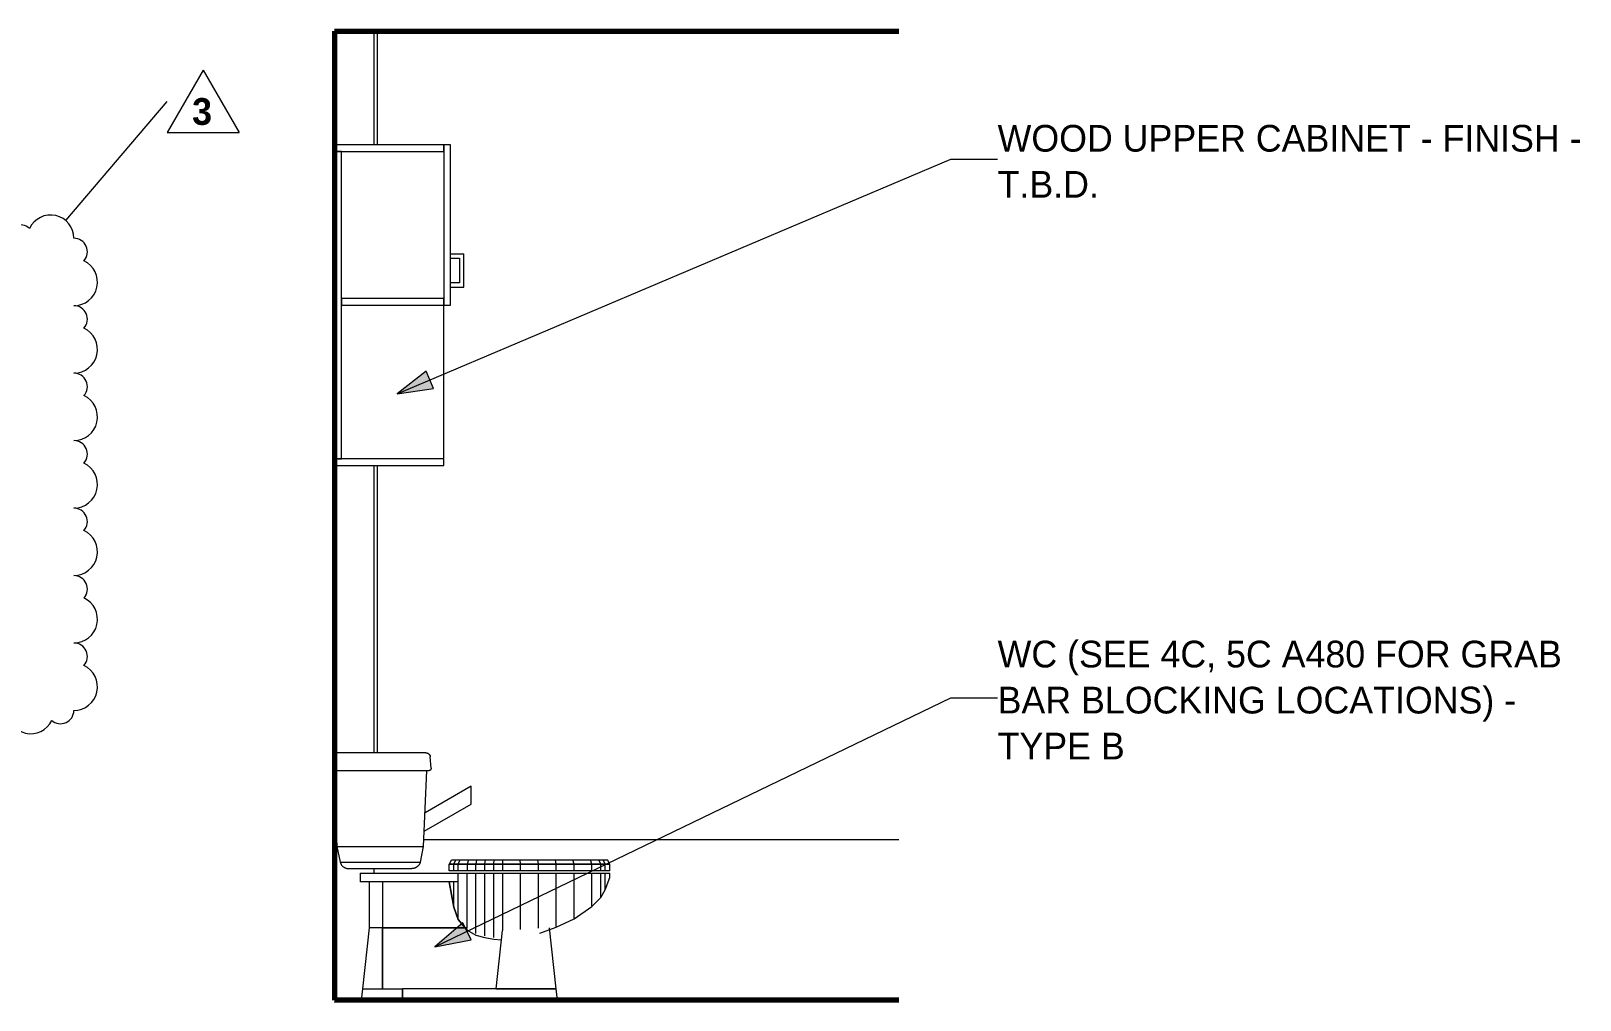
# Model space of a CAD drawing. Header units: inches. Extents: x -3861 to -1440, y -29 to 12117.
# Drawn here: x -1614.1 to -1440.2, y 0 to 108.8 of the extents above; entities that cross this region are included whole.
import ezdxf

# ---------------------------------------------------------------- set-up
doc = ezdxf.new("R2010")
doc.units = ezdxf.units.IN
doc.header["$MEASUREMENT"] = 0
for name, color, linetype, lineweight in [('0-6', 130, 'Continuous', 5), ('A-FLOR-2', 7, 'Continuous', 70), ('A-WALL', 113, 'Continuous', 18), ('G-ANNO-REVC', 71, 'Continuous', 20), ('G-ANNO-REVC-IDEN', 71, 'Continuous', 20), ('G-ANNO-REVC-IDEN-1', 71, 'Continuous', 9), ('G-ANNO-TEXT', 231, 'Continuous', 9), ('I-WALL-1', 7, 'Continuous', 70), ('P-SANR-FIXT', 6, 'Continuous', 9), ('Q-CASE', 31, 'Continuous', 9)]:
    doc.layers.add(name, color=color, linetype=linetype, lineweight=lineweight)
doc.styles.add('Century Gothic', font='ufonts.com_century-gothic.ttf', dxfattribs={"height": 3})
doc.styles.add('Century Gothic_B', font='GOTHICB.TTF', dxfattribs={"height": 3})

# ---------------------------------------------------------------- blocks, each defined once
blk = doc.blocks.new('CTR - 1st Phase - Shell_rvt-10-1ST FLOOR - 1BD B_ C - ADA TYPE B - OPTION A - BATH SHOWER WALL')
at = {"layer": 'A-FLOR-2'}
for p, q in [((2920.55, 108.75), (2983.85, 108.75)), ((2983.85, 0), (2920.55, 0))]:
    blk.add_line(p, q, dxfattribs=at)
blk = doc.blocks.new('CTR - 1st Phase - Common Walls_rvt-9-1ST FLOOR - 1BD B_ C - ADA TYPE B - OPTION A - BATH SHOWER WALL')
at = {"layer": 'I-WALL-1'}
for p, q in [((2920.57, 0), (2920.57, 108.76)), ((2920.55, 0), (2920.57, 0))]:
    blk.add_line(p, q, dxfattribs=at)
blk = doc.blocks.new('Toilet-Domestic-3D - Toilet-Domestic-3D-1352612-1ST FLOOR - 1BD B_ C - ADA TYPE B - OPTION A - BATH SHOWER WALL')
at = {"layer": 'P-SANR-FIXT'}
for p, q in [((2927.67, 27.75), (2920.57, 27.75)), ((2931.4, 26.02), (2931.29, 27.29)), ((2920.57, 25.75), (2927.67, 25.75)), ((2930.54, 17.25), (2930.92, 25.75)), ((2920.57, 22.48), (2920.81, 17.25)), ((2920.81, 17.25), (2927.67, 17.25)), ((2920.81, 17.25), (2921.17, 15.49)), ((2927.67, 17.25), (2930.54, 17.25)), ((2930.18, 15.49), (2930.54, 17.25)), ((2933.43, 15.25), (2933.67, 15.75)), ((2933.67, 15.75), (2934.17, 15.75)), ((2933.93, 15.25), (2934.17, 15.75)), ((2934.17, 15.75), (2934.64, 15.75)), ((2934.43, 15.25), (2934.64, 15.75)), ((2934.64, 15.75), (2935.59, 15.75)), ((2935.59, 15.75), (2935.43, 15.25)), ((2935.59, 15.75), (2936.52, 15.75)), ((2936.43, 15.25), (2936.52, 15.75)), ((2936.52, 15.75), (2937.48, 15.75)), ((2937.43, 15.25), (2937.48, 15.75)), ((2937.48, 15.75), (2938.46, 15.75)), ((2938.43, 15.25), (2938.46, 15.75)), ((2938.46, 15.75), (2939.42, 15.75)), ((2939.42, 15.25), (2939.42, 15.75)), ((2939.42, 15.75), (2941.37, 15.75)), ((2941.42, 15.25), (2941.37, 15.75)), ((2941.37, 15.75), (2943.35, 15.75)), ((2943.42, 15.25), (2943.35, 15.75)), ((2943.35, 15.75), (2945.33, 15.75)), ((2945.42, 15.25), (2945.33, 15.75)), ((2945.33, 15.75), (2947.3, 15.75)), ((2947.42, 15.25), (2947.3, 15.75)), ((2947.3, 15.75), (2949.26, 15.75)), ((2949.42, 15.25), (2949.26, 15.75)), ((2949.26, 15.75), (2950.22, 15.75)), ((2950.42, 15.25), (2950.22, 15.75)), ((2950.22, 15.75), (2950.7, 15.75)), ((2950.92, 15.25), (2950.7, 15.75)), ((2950.7, 15.75), (2951.17, 15.75)), ((2951.42, 15.25), (2951.17, 15.75)), ((2921.17, 15.49), (2927.67, 15.49)), ((2922.14, 14.75), (2927.67, 14.75)), ((2923.42, 14.25), (2923.42, 13.25)), ((2923.42, 14.25), (2923.87, 14.25)), ((2923.87, 14.25), (2934.42, 14.25)), ((2927.67, 15.49), (2930.18, 15.49)), ((2933.42, 15.25), (2933.92, 15.25)), ((2933.42, 14.5), (2933.42, 15.25)), ((2933.92, 15.24), (2933.42, 15.24)), ((2933.92, 14.5), (2933.42, 14.5)), ((2934.42, 15.24), (2933.92, 15.24)), ((2933.92, 14.5), (2933.92, 15.24)), ((2934.42, 14.5), (2933.92, 14.5)), ((2933.93, 15.25), (2934.42, 15.25)), ((2935.42, 15.24), (2934.42, 15.24)), ((2934.42, 14.5), (2934.42, 15.24)), ((2935.42, 14.5), (2934.42, 14.5)), ((2934.42, 13.25), (2934.42, 14.25)), ((2934.42, 14.25), (2935.42, 14.25)), ((2934.43, 15.25), (2935.42, 15.25)), ((2935.42, 15.25), (2936.42, 15.25)), ((2936.42, 15.24), (2935.42, 15.24)), ((2935.42, 15.24), (2935.42, 14.5)), ((2936.42, 14.5), (2935.42, 14.5)), ((2935.42, 14.25), (2936.42, 14.25)), ((2935.42, 8.03), (2935.42, 14.25)), ((2937.42, 15.24), (2936.42, 15.24)), ((2936.42, 14.5), (2936.42, 15.24)), ((2937.42, 14.5), (2936.42, 14.5)), ((2936.42, 14.25), (2937.42, 14.25)), ((2936.42, 7.46), (2936.42, 14.25)), ((2936.43, 15.25), (2937.42, 15.25)), ((2937.42, 15.25), (2938.43, 15.25)), ((2938.43, 15.24), (2937.42, 15.24)), ((2937.42, 14.5), (2937.42, 15.24)), ((2938.43, 14.5), (2937.42, 14.5)), ((2937.42, 14.25), (2938.43, 14.25)), ((2937.42, 7.19), (2937.42, 14.25)), ((2938.43, 15.25), (2939.42, 15.25)), ((2939.42, 15.24), (2938.43, 15.24)), ((2938.43, 14.5), (2938.43, 15.24)), ((2939.42, 14.5), (2938.43, 14.5)), ((2938.43, 14.25), (2939.42, 14.25)), ((2938.43, 7.02), (2938.43, 14.25)), ((2939.42, 15.25), (2941.42, 15.25)), ((2941.42, 15.24), (2939.42, 15.24)), ((2939.42, 14.5), (2939.42, 15.24)), ((2941.42, 14.5), (2939.42, 14.5)), ((2939.42, 14.25), (2941.42, 14.25)), ((2939.42, 7.79), (2939.42, 14.25)), ((2941.42, 15.25), (2943.42, 15.25)), ((2941.42, 14.5), (2941.42, 15.25)), ((2943.42, 15.24), (2941.42, 15.24)), ((2943.42, 14.5), (2941.42, 14.5)), ((2941.42, 14.25), (2943.42, 14.25)), ((2941.42, 7.93), (2941.42, 14.25)), ((2943.42, 15.25), (2945.42, 15.25)), ((2945.42, 15.24), (2943.42, 15.24)), ((2943.42, 14.5), (2943.42, 15.24)), ((2945.42, 14.5), (2943.42, 14.5)), ((2943.42, 14.25), (2945.42, 14.25)), ((2943.42, 8.07), (2943.42, 14.25)), ((2945.42, 15.25), (2947.42, 15.25)), ((2947.42, 15.24), (2945.42, 15.24)), ((2945.42, 14.5), (2945.42, 15.24)), ((2947.42, 14.5), (2945.42, 14.5)), ((2945.42, 14.25), (2947.42, 14.25)), ((2945.42, 8.25), (2945.42, 14.25)), ((2947.42, 15.25), (2949.42, 15.25)), ((2947.42, 14.5), (2947.42, 15.25)), ((2949.42, 15.24), (2947.42, 15.24)), ((2949.42, 14.5), (2947.42, 14.5)), ((2947.42, 14.25), (2949.42, 14.25)), ((2947.42, 9.17), (2947.42, 14.25)), ((2949.42, 15.25), (2950.42, 15.25)), ((2949.42, 14.5), (2949.42, 15.25)), ((2950.42, 15.24), (2949.42, 15.24)), ((2950.42, 14.5), (2949.42, 14.5)), ((2949.42, 14.25), (2950.42, 14.25)), ((2949.42, 10.57), (2949.42, 14.25)), ((2950.42, 15.25), (2950.92, 15.25)), ((2950.92, 15.24), (2950.42, 15.24)), ((2950.42, 14.5), (2950.42, 15.24)), ((2950.92, 14.5), (2950.42, 14.5)), ((2950.42, 14.25), (2950.92, 14.25)), ((2950.42, 11.51), (2950.42, 14.25)), ((2950.92, 15.25), (2951.42, 15.25)), ((2951.42, 15.24), (2950.92, 15.24)), ((2950.92, 14.5), (2950.92, 15.24)), ((2951.42, 14.5), (2950.92, 14.5)), ((2950.92, 14.25), (2951.42, 14.25)), ((2950.92, 12.42), (2950.92, 14.25)), ((2951.42, 14.5), (2951.42, 15.25)), ((2951.42, 13.75), (2951.42, 14.25)), ((2923.87, 13.25), (2923.42, 13.25)), ((2934.42, 13.25), (2923.87, 13.25)), ((2924.42, 13.25), (2924.42, 8.12)), ((2925.92, 13.25), (2925.92, 8.12)), ((2925.92, 13.25), (2925.92, 8.12)), ((2933.92, 10.41), (2933.42, 13.25)), ((2933.42, 13.25), (2933.92, 10.41)), ((2933.92, 10.47), (2933.92, 13.24)), ((2934.42, 9.09), (2934.42, 13.24)), ((2950.42, 11.51), (2950.92, 12.38)), ((2950.92, 12.38), (2951.42, 13.75)), ((2947.42, 9.12), (2949.42, 10.51)), ((2949.42, 10.51), (2950.42, 11.51)), ((2934.42, 9.04), (2933.92, 10.41)), ((2933.92, 10.41), (2934.42, 9.04)), ((2935.19, 8.12), (2934.42, 9.04)), ((2934.42, 9.04), (2935.42, 7.85)), ((2945.42, 8.19), (2947.42, 9.12)), ((2924.42, 8.12), (2923.67, 1.25)), ((2924.43, 8.12), (2924.42, 8.12)), ((2924.55, 8.12), (2924.42, 8.12)), ((2924.68, 8.12), (2924.54, 8.12)), ((2925.02, 8.12), (2924.68, 8.12)), ((2925.22, 8.12), (2925.02, 8.12)), ((2925.92, 8.12), (2925.22, 8.12)), ((2925.92, 8.12), (2925.92, 1.25)), ((2925.92, 8.12), (2935.19, 8.12)), ((2925.92, 1.25), (2925.92, 8.12)), ((2935.34, 8.12), (2925.92, 8.12)), ((2935.42, 7.85), (2936.42, 7.28)), ((2936.42, 7.28), (2937.42, 7.01)), ((2937.42, 7.01), (2938.43, 6.84)), ((2938.67, 1.25), (2939.39, 7.82)), ((2943.34, 8.12), (2943.31, 8.12)), ((2943.59, 7.52), (2945.42, 8.19)), ((2945.42, 1.25), (2944.67, 8.12)), ((2938.43, 6.84), (2939.28, 6.76)), ((2923.67, 1.25), (2923.54, 0)), ((2923.67, 1.25), (2923.69, 1.25)), ((2923.67, 1.25), (2923.75, 1.25)), ((2923.71, 1.25), (2928.17, 1.25)), ((2928.17, 1.25), (2928.17, 0)), ((2928.17, 0), (2928.17, 1.25)), ((2940.92, 1.25), (2928.17, 1.25)), ((2938.67, 1.25), (2940.92, 1.25)), ((2942.32, 1.25), (2940.92, 1.25)), ((2940.92, 1.25), (2942.32, 1.25)), ((2943.57, 1.25), (2942.32, 1.25)), ((2942.32, 1.25), (2943.57, 1.25)), ((2944.57, 1.25), (2943.57, 1.25)), ((2943.57, 1.25), (2944.57, 1.25)), ((2945.2, 1.25), (2944.57, 1.25)), ((2944.57, 1.25), (2945.2, 1.25)), ((2945.42, 1.25), (2945.2, 1.25)), ((2945.2, 1.25), (2945.42, 1.25)), ((2945.56, 0), (2945.42, 1.25))]:
    blk.add_line(p, q, dxfattribs=at)
at = {"layer": 'P-SANR-FIXT', "flags": 128}
for points in [[(2930.79, 27.75), (2930.79, 27.75), (2930.78, 27.75), (2930.77, 27.75), (2930.75, 27.75), (2930.73, 27.75), (2930.7, 27.75), (2930.67, 27.75), (2930.63, 27.75), (2930.59, 27.75), (2930.55, 27.75), (2930.49, 27.75), (2930.44, 27.75), (2930.38, 27.75), (2930.32, 27.75), (2930.25, 27.75), (2930.17, 27.75), (2930.1, 27.75), (2930.02, 27.75), (2929.93, 27.75), (2929.85, 27.75), (2929.76, 27.75), (2929.66, 27.75), (2929.56, 27.75), (2929.46, 27.75), (2929.36, 27.75), (2929.25, 27.75), (2929.14, 27.75), (2929.03, 27.75), (2928.92, 27.75), (2928.8, 27.75), (2928.69, 27.75), (2928.57, 27.75), (2928.45, 27.75), (2928.33, 27.75), (2928.2, 27.75), (2928.08, 27.75), (2927.96, 27.75), (2927.83, 27.75), (2927.71, 27.75), (2927.67, 27.75)], [(2930.79, 27.75), (2930.81, 27.75), (2930.83, 27.75), (2930.85, 27.75), (2930.87, 27.74), (2930.89, 27.74), (2930.91, 27.74), (2930.93, 27.73), (2930.95, 27.72), (2930.97, 27.72), (2930.99, 27.71), (2931, 27.7), (2931.02, 27.69), (2931.04, 27.68), (2931.06, 27.67), (2931.07, 27.66), (2931.09, 27.65), (2931.11, 27.64), (2931.12, 27.63), (2931.14, 27.61), (2931.15, 27.6), (2931.16, 27.58), (2931.18, 27.57), (2931.19, 27.55), (2931.2, 27.54), (2931.21, 27.52), (2931.22, 27.5), (2931.23, 27.49), (2931.24, 27.47), (2931.25, 27.45), (2931.26, 27.43), (2931.26, 27.41), (2931.27, 27.39), (2931.28, 27.37), (2931.28, 27.35), (2931.28, 27.33), (2931.29, 27.32), (2931.29, 27.3)], [(2927.67, 25.75), (2927.81, 25.75), (2927.95, 25.75), (2928.09, 25.75), (2928.23, 25.75), (2928.37, 25.75), (2928.5, 25.75), (2928.64, 25.75), (2928.77, 25.75), (2928.9, 25.75), (2929.03, 25.75), (2929.16, 25.75), (2929.28, 25.75), (2929.4, 25.75), (2929.52, 25.75), (2929.64, 25.75), (2929.75, 25.75), (2929.86, 25.75), (2929.97, 25.75), (2930.07, 25.75), (2930.17, 25.75), (2930.26, 25.75), (2930.35, 25.75), (2930.44, 25.75), (2930.52, 25.75), (2930.6, 25.75), (2930.67, 25.75), (2930.74, 25.75), (2930.8, 25.75), (2930.86, 25.75), (2930.92, 25.75), (2930.96, 25.75), (2931.01, 25.75), (2931.04, 25.75), (2931.08, 25.75), (2931.1, 25.75), (2931.12, 25.75), (2931.14, 25.75), (2931.15, 25.75), (2931.15, 25.75), (2931.15, 25.75)], [(2931.24, 25.77), (2931.24, 25.76), (2931.23, 25.76), (2931.22, 25.76), (2931.21, 25.76), (2931.2, 25.75), (2931.19, 25.75), (2931.18, 25.75), (2931.17, 25.75)], [(2931.33, 25.82), (2931.32, 25.82), (2931.31, 25.81), (2931.31, 25.8), (2931.3, 25.8), (2931.29, 25.79), (2931.28, 25.79), (2931.27, 25.78), (2931.26, 25.78)], [(2931.38, 25.9), (2931.38, 25.9), (2931.37, 25.89), (2931.37, 25.88), (2931.36, 25.87), (2931.36, 25.86), (2931.35, 25.85), (2931.35, 25.84), (2931.34, 25.84)], [(2931.4, 26.01), (2931.4, 26), (2931.4, 25.99), (2931.4, 25.98), (2931.4, 25.97), (2931.4, 25.96), (2931.4, 25.95), (2931.4, 25.94), (2931.39, 25.93)], [(2927.67, 14.75), (2927.74, 14.75), (2927.8, 14.75), (2927.86, 14.75), (2927.92, 14.75), (2927.98, 14.75), (2928.04, 14.75), (2928.1, 14.75), (2928.16, 14.75), (2928.22, 14.75), (2928.27, 14.75), (2928.33, 14.75), (2928.39, 14.75), (2928.44, 14.75), (2928.49, 14.75), (2928.54, 14.75), (2928.59, 14.75), (2928.64, 14.75), (2928.69, 14.75), (2928.73, 14.75), (2928.78, 14.75), (2928.82, 14.75), (2928.86, 14.75), (2928.9, 14.75), (2928.93, 14.75), (2928.97, 14.75), (2929, 14.75), (2929.03, 14.75), (2929.06, 14.75), (2929.08, 14.75), (2929.11, 14.75), (2929.13, 14.75), (2929.15, 14.75), (2929.16, 14.75), (2929.18, 14.75), (2929.19, 14.75), (2929.2, 14.75), (2929.21, 14.75), (2929.21, 14.75), (2929.21, 14.75), (2929.21, 14.75)], [(2930.18, 15.49), (2930.17, 15.45), (2930.15, 15.41), (2930.14, 15.38), (2930.12, 15.34), (2930.11, 15.3), (2930.09, 15.27), (2930.07, 15.23), (2930.05, 15.2), (2930.03, 15.17), (2930, 15.14), (2929.98, 15.1), (2929.95, 15.07), (2929.92, 15.05), (2929.89, 15.02), (2929.86, 14.99), (2929.83, 14.97), (2929.8, 14.94), (2929.77, 14.92), (2929.73, 14.9), (2929.7, 14.88), (2929.66, 14.86), (2929.63, 14.84), (2929.59, 14.82), (2929.55, 14.81), (2929.52, 14.8), (2929.48, 14.79), (2929.44, 14.78), (2929.4, 14.77), (2929.36, 14.76), (2929.32, 14.76), (2929.28, 14.75), (2929.24, 14.75), (2929.21, 14.75)]]:
    blk.add_lwpolyline(points, dxfattribs=at)
at = {"layer": 'P-SANR-FIXT'}
blk.add_open_spline([(2921.17, 15.49), (2921.19, 15.42), (2921.23, 15.32), (2921.31, 15.19), (2921.37, 15.11), (2921.44, 15.03), (2921.53, 14.96), (2921.62, 14.89), (2921.71, 14.84), (2921.81, 14.8), (2921.95, 14.76), (2922.06, 14.75), (2922.14, 14.75)], degree=3, knots=[0, 0, 0, 0, 0.166667, 0.25, 0.333333, 0.416667, 0.5, 0.583333, 0.666667, 0.75, 0.833333, 1, 1, 1, 1], dxfattribs=at)
blk = doc.blocks.new('Bath Tub - Maestro - 60_x30_-1352617-1ST FLOOR - 1BD B_ C - ADA TYPE B - OPTION A - BATH SHOWER WALL')
at = {"layer": 'P-SANR-FIXT'}
for p, q in [((2935.89, 24), (2930.71, 21.02)), ((2935.89, 22), (2935.89, 24)), ((2930.62, 18.96), (2935.89, 22)), ((2930.57, 18), (2983.85, 18))]:
    blk.add_line(p, q, dxfattribs=at)
blk = doc.blocks.new('300 Series Wall Hung Cabinet_326 - 36_-2909953-1ST FLOOR - 1BD B_ C - ADA TYPE B - OPTION A - BATH SHOWER WALL')
at = {"layer": 'Q-CASE'}
for p, q in [((2932.82, 96), (2920.57, 96)), ((2920.57, 96), (2920.57, 95.25)), ((2932.82, 96), (2932.82, 78)), ((2933.57, 96), (2932.82, 96)), ((2932.82, 95.25), (2932.82, 96)), ((2933.57, 78), (2933.57, 96)), ((2920.57, 95.25), (2920.57, 60.75)), ((2921.32, 95.25), (2920.57, 95.25)), ((2920.57, 95.25), (2932.82, 95.25)), ((2921.32, 60.75), (2921.32, 95.25)), ((2933.57, 83.75), (2935.07, 83.75)), ((2935.07, 80), (2935.07, 83.75)), ((2933.57, 83.25), (2934.57, 83.25)), ((2934.57, 83.25), (2934.57, 80.5)), ((2934.57, 80.5), (2933.57, 80.5)), ((2933.57, 80), (2935.07, 80)), ((2932.82, 78.75), (2921.32, 78.75)), ((2921.32, 78.75), (2921.32, 78)), ((2932.82, 78), (2932.82, 78.75)), ((2921.32, 78), (2932.82, 78)), ((2932.82, 78), (2933.57, 78)), ((2932.82, 60.75), (2932.82, 78)), ((2920.57, 60.75), (2921.32, 60.75)), ((2932.82, 60.75), (2920.57, 60.75)), ((2920.57, 60.75), (2920.57, 60)), ((2920.57, 60), (2932.82, 60)), ((2932.82, 60), (2932.82, 60.75))]:
    blk.add_line(p, q, dxfattribs=at)
blk = doc.blocks.new('Family - ___-3235371-1ST FLOOR - 1BD B_ C - ADA TYPE B - OPTION A - BATH LAV WALL')
at = {"layer": 'G-ANNO-REVC'}
for centre, radius, start, end in [((-10435.09, 85.5), 1.49, 48.1897, 180), ((-10431.74, 85.5), 2.61, 0, 154.7912), ((-10427.64, 85.5), 1.49, 48.1897, 180), ((-10424.28, 85.5), 2.61, 0, 154.7912), ((-10420.18, 85.5), 1.49, 48.1897, 180), ((-10416.83, 85.5), 2.61, 0, 154.7912), ((-10412.73, 85.5), 1.49, 48.1897, 180), ((-10409.37, 85.5), 2.61, 0, 154.7912), ((-10405.27, 85.5), 1.49, 48.1897, 180), ((-10401.92, 85.5), 2.61, 0, 154.7912), ((-10397.82, 85.5), 1.49, 48.1897, 180), ((-10394.47, 85.5), 2.61, 0, 154.7912), ((-10390.37, 85.5), 1.49, 48.1897, 180), ((-10387.01, 85.5), 2.61, 0, 154.7912), ((-10382.91, 85.5), 1.49, 48.1897, 180), ((-10379.56, 85.5), 2.61, 0, 154.7912), ((-10375.46, 85.5), 1.49, 48.1897, 180), ((-10372.1, 85.5), 2.61, 0, 154.7912), ((-10368, 85.5), 1.49, 48.1897, 180), ((-10364.65, 85.5), 2.61, 0, 154.7912), ((-10360.55, 85.5), 1.49, 48.1897, 180), ((-10357.19, 85.5), 2.61, 0, 154.7912), ((-10436.58, 82.85), 2.65, 90, 244.7912), ((-10354.58, 83.99), 1.51, 318.1897, 90), ((-10354.58, 80.58), 2.65, 270, 64.7912), ((-10436.58, 79.45), 1.51, 138.1897, 270), ((-10436.58, 75.28), 2.65, 90, 244.7912), ((-10354.58, 76.42), 1.51, 318.1897, 90), ((-10354.58, 73.01), 2.65, 270, 64.7912), ((-10436.58, 71.88), 1.51, 138.1897, 270), ((-10436.58, 67.71), 2.65, 90, 244.7912), ((-10354.58, 68.85), 1.51, 318.1897, 90), ((-10354.58, 65.44), 2.65, 270, 64.7912), ((-10436.58, 64.3), 1.51, 138.1897, 270), ((-10436.58, 60.14), 2.65, 90, 244.7912), ((-10354.58, 61.28), 1.51, 318.1897, 90), ((-10354.58, 57.87), 2.65, 270, 64.7912), ((-10436.58, 56.73), 1.51, 138.1897, 270), ((-10436.58, 52.57), 2.65, 90, 244.7912), ((-10354.58, 53.7), 1.51, 318.1897, 90), ((-10354.58, 50.3), 2.65, 270, 64.7912), ((-10436.58, 49.16), 1.51, 138.1897, 270), ((-10436.58, 45), 2.65, 90, 244.7912), ((-10354.58, 46.13), 1.51, 318.1897, 90), ((-10354.58, 42.73), 2.65, 270, 64.7912), ((-10436.58, 41.59), 1.51, 138.1897, 270), ((-10436.58, 37.43), 2.65, 90, 244.7912), ((-10354.58, 38.56), 1.51, 318.1897, 90), ((-10354.58, 35.15), 2.65, 270, 64.7912), ((-10436.58, 34.02), 1.51, 138.1897, 270), ((-10433.97, 32.5), 2.61, 180, 334.7912), ((-10430.62, 32.5), 1.49, 228.1897, 360), ((-10426.52, 32.5), 2.61, 180, 334.7912), ((-10423.17, 32.5), 1.49, 228.1897, 360), ((-10419.07, 32.5), 2.61, 180, 334.7912), ((-10415.71, 32.5), 1.49, 228.1897, 360), ((-10411.61, 32.5), 2.61, 180, 334.7912), ((-10408.26, 32.5), 1.49, 228.1897, 360), ((-10404.16, 32.5), 2.61, 180, 334.7912), ((-10400.8, 32.5), 1.49, 228.1897, 360), ((-10396.7, 32.5), 2.61, 180, 334.7912), ((-10393.35, 32.5), 1.49, 228.1897, 360), ((-10389.25, 32.5), 2.61, 180, 334.7912), ((-10385.89, 32.5), 1.49, 228.1897, 360), ((-10381.79, 32.5), 2.61, 180, 334.7912), ((-10378.44, 32.5), 1.49, 228.1897, 360), ((-10374.34, 32.5), 2.61, 180, 334.7912), ((-10370.98, 32.5), 1.49, 228.1897, 360), ((-10366.88, 32.5), 2.61, 180, 334.7912), ((-10363.53, 32.5), 1.49, 228.1897, 360), ((-10359.43, 32.5), 2.61, 180, 334.7912), ((-10356.07, 32.5), 1.49, 228.1897, 360)]:
    blk.add_arc(centre, radius, start, end, dxfattribs=at)
blk = doc.blocks.new('Revision Tag - Revision Tag-3214722-1ST FLOOR - 1BD B_ C - ADA TYPE B - OPTION A - BATH LAV WALL')
at = {"layer": 'G-ANNO-REVC-IDEN'}
for p, q in [((-10340.09, 104.36), (-10344.13, 97.36)), ((-10340.09, 104.36), (-10336.04, 97.36)), ((-10344.13, 97.36), (-10336.04, 97.36))]:
    blk.add_line(p, q, dxfattribs=at)

msp = doc.modelspace()

# ---------------------------------------------------------------- hatches: boundary and pattern name
at = {"layer": 'G-ANNO-TEXT'}
for points in [[(-1572.97, 68.05), (-1568.87, 68.62), (-1569.71, 70.59)], [(-1568.74, 5.98), (-1564.67, 6.75), (-1565.6, 8.68)]]:
    msp.add_hatch(color=256, dxfattribs=at).paths.add_polyline_path(points, flags=0)

# ---------------------------------------------------------------- linework, layer by layer
at = {"layer": 'A-WALL'}
for p, q in [((-1575.59, 108.75), (-1575.59, 96)), ((-1575.21, 108.75), (-1575.21, 96)), ((-1575.59, 60), (-1575.59, 27.75)), ((-1575.21, 60), (-1575.21, 27.75)), ((-1575.59, 14.75), (-1575.59, 14.25))]:
    msp.add_line(p, q, dxfattribs=at)
at = {"layer": 'G-ANNO-REVC-IDEN'}
msp.add_line((-1610.16, 87.49), (-1598.79, 100.86), dxfattribs=at)
at = {"layer": 'G-ANNO-TEXT'}
for p, q in [((-1572.97, 68.05), (-1510.84, 94.39)), ((-1510.84, 94.39), (-1505.59, 94.39)), ((-1569.71, 70.59), (-1572.97, 68.05)), ((-1568.87, 68.62), (-1569.71, 70.59)), ((-1572.97, 68.05), (-1568.87, 68.62)), ((-1568.74, 5.98), (-1510.84, 33.91)), ((-1510.84, 33.91), (-1505.59, 33.91)), ((-1565.6, 8.68), (-1568.74, 5.98)), ((-1564.67, 6.75), (-1565.6, 8.68)), ((-1568.74, 5.98), (-1564.67, 6.75))]:
    msp.add_line(p, q, dxfattribs=at)

# ---------------------------------------------------------------- block references
at = {"layer": '0-6'}
for name in ['CTR - 1st Phase - Common Walls_rvt-9-1ST FLOOR - 1BD B_ C - ADA TYPE B - OPTION A - BATH SHOWER WALL', 'CTR - 1st Phase - Shell_rvt-10-1ST FLOOR - 1BD B_ C - ADA TYPE B - OPTION A - BATH SHOWER WALL']:
    msp.add_blockref(name, (-4500.54, 0), dxfattribs=at)
at = {"layer": 'G-ANNO-REVC'}
msp.add_blockref('Family - ___-3235371-1ST FLOOR - 1BD B_ C - ADA TYPE B - OPTION A - BATH LAV WALL', (8745.34, 0), dxfattribs=at)
at = {"layer": 'G-ANNO-REVC-IDEN'}
msp.add_blockref('Revision Tag - Revision Tag-3214722-1ST FLOOR - 1BD B_ C - ADA TYPE B - OPTION A - BATH LAV WALL', (8745.34, 0), dxfattribs=at)
at = {"layer": 'P-SANR-FIXT'}
for name in ['Toilet-Domestic-3D - Toilet-Domestic-3D-1352612-1ST FLOOR - 1BD B_ C - ADA TYPE B - OPTION A - BATH SHOWER WALL', 'Bath Tub - Maestro - 60_x30_-1352617-1ST FLOOR - 1BD B_ C - ADA TYPE B - OPTION A - BATH SHOWER WALL']:
    msp.add_blockref(name, (-4500.54, 0), dxfattribs=at)
at = {"layer": 'Q-CASE'}
msp.add_blockref('300 Series Wall Hung Cabinet_326 - 36_-2909953-1ST FLOOR - 1BD B_ C - ADA TYPE B - OPTION A - BATH SHOWER WALL', (-4500.54, 0), dxfattribs=at)

# ---------------------------------------------------------------- texts
at = {"layer": 'G-ANNO-REVC-IDEN-1', "insert": (-1595.97, 101.23), "char_height": 3, "width": 2.929, "attachment_point": 1, "style": 'Century Gothic_B'}
msp.add_mtext('\\fCentury Gothic|b1|i0|c0|p34|;3', dxfattribs=at)
at = {"layer": 'G-ANNO-TEXT', "char_height": 3, "attachment_point": 1, "style": 'Century Gothic'}
for s, insert, width in [('WOOD UPPER CABINET - FINISH -', (-1505.59, 98.22), 79.891), ('T.B.D.', (-1505.59, 93.05), 13.231), ('WC (SEE 4C, 5C A480 FOR GRAB', (-1505.59, 40.33), 79.285), ('BAR BLOCKING LOCATIONS) -', (-1505.59, 35.16), 73.427), ('TYPE B', (-1505.59, 30), 15.554)]:
    msp.add_mtext(s, dxfattribs=dict(at, insert=insert, width=width))

doc.saveas('drawing.dxf')
